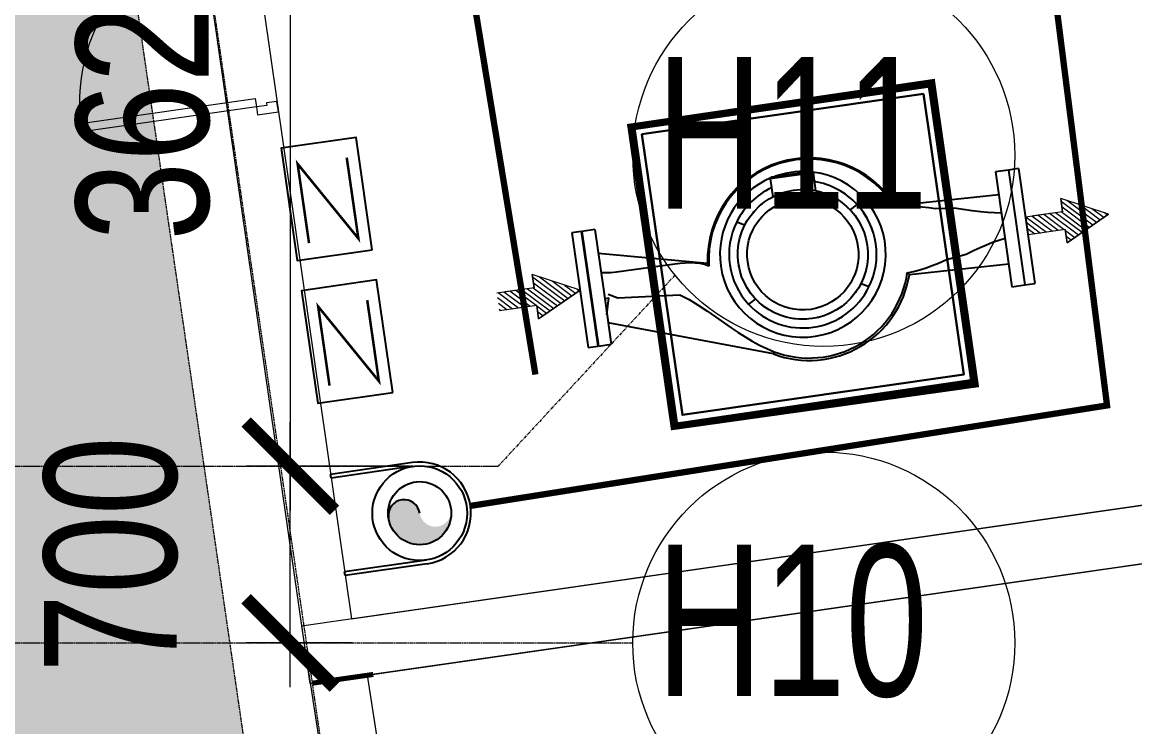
# Model space of a CAD drawing. Header units: millimetres. Extents: x 0 to 147381, y 0 to 170318.
# Drawn here: x 129682 to 134087, y 83667 to 86457 of the extents above; entities that cross this region are included whole.
import ezdxf

# ---------------------------------------------------------------- set-up
doc = ezdxf.new("R2010")
doc.units = ezdxf.units.MM
for name, pattern in [('Center', [29.999999120608162, 12.00000007375544, -5.99999968228424, 5.99999968228424, -5.99999968228424]), ('Demolished', [4.799999999999997, 3.199999999999998, -1.599999999999999]), ('Grid Line', [22.22499999999999, 12.7, -3.174999999999998, 3.174999999999998, -3.174999999999998]), ('Hvac Layout - Dinnig Block-12.04.19$0$Hidden', [7.143750000000001, 4.7625, -2.38125])]:
    doc.linetypes.add(name, pattern=pattern)
for name, color, linetype in [('AC-CHW SUPPLY PIPE', 5, 'Continuous'), ('AC-CHWS PIPE', 6, 'Continuous'), ('AC-PEDESTAL', 8, 'Continuous')]:
    doc.layers.add(name, color=color, linetype=linetype)
for name, color, linetype, lineweight in [('AC-SEC-ZONE-1', 8, 'Continuous', 0), ('AR_GRID_DIM', 6, 'Continuous', 20), ('ARCH NEW DESIGN STEP HATCH', 21, 'Continuous', 35), ('Arch_Dim', 7, 'Continuous', 25), ('CHWS PIPE', 6, 'Continuous', 5), ('EL- WALL', 11, 'Continuous', 18), ('Hvac Layout - Dinnig Block-12.04.19$0$P-Cc rp', 8, 'Continuous', 5), ('MEP-SERVICE TRENCH', 6, 'Continuous', 30), ('S-GRID', 8, 'Continuous', 9), ('S-GRID-IDEN', 1, 'Continuous', 9)]:
    doc.layers.add(name, color=color, linetype=linetype, lineweight=lineweight)
doc.layers.add('ARCH RCC HATCH', color=253, linetype='Center', lineweight=9, true_color=0x9c9c9c)
doc.layers.add('EL-SERVICE TRENCH-D', color=8, linetype='Continuous', lineweight=30, true_color=0x7d7d7d)
doc.styles.add('Arial_1', font='arial.ttf', dxfattribs={"height": 629.9999999999991})
doc.styles.add('GRID_TEXT', font='GOTHIC.TTF', dxfattribs={"width": 0.8})
doc.dimstyles.new('DIM_150_GRID', dxfattribs={"dimscale": 175, "dimtxt": 3, "dimasz": 2, "dimexe": 1, "dimexo": 0.5, "dimgap": 0.5, "dimtad": 1, "dimdec": 0, "dimrnd": 5, "dimzin": 1, "dimdsep": 46, "dimtxsty": 'GRID_TEXT', "dimblk": 'ARCHTICK', "dimcen": 0.09, "dimdle": 1, "dimclrt": 256, "dimazin": 0, "dimtfac": 1, "dimtdec": 0, "dimtmove": 2, "dimatfit": 3, "dimfxl": 1, "dimtvp": 1, "dimtolj": 1, "dimtzin": 0, "dimlwd": 15, "dimlwe": 18, "dimarcsym": 0})

# ---------------------------------------------------------------- blocks, each defined once
blk = doc.blocks.new('_ArchTick')
at = {"color": 0, "linetype": 'ByBlock', "const_width": 0.15}
blk.add_lwpolyline([(-0.5, -0.5), (0.5, 0.5)], dxfattribs=at)
blk = doc.blocks.new('*D36')
at = {"layer": 'AR_GRID_DIM', "color": 0, "lineweight": 15, "transparency": 16777216}
blk.add_line((93048.89880037162, 43960.49999999732), (93048.89880037162, 39985.50000000035), dxfattribs=at)
at = {"layer": 'AR_GRID_DIM', "color": 0, "lineweight": 18, "transparency": 16777216}
for p, q in [((93295.50675448214, 43785.49999999732), (92873.89880037162, 43785.49999999732)), ((93295.50675448222, 40160.50000000035), (92873.89880037162, 40160.50000000035))]:
    blk.add_line(p, q, dxfattribs=at)
at = {"layer": 'Defpoints', "color": 0, "transparency": 16777216}
for p in [(93383.00675448214, 43785.49999999732), (93048.89880037162, 40160.50000000035), (93383.00675448222, 40160.50000000035)]:
    blk.add_point(p, dxfattribs=at)
at = {"layer": 'AR_GRID_DIM', "color": 0, "lineweight": 15, "transparency": 16777216, "xscale": 350, "yscale": 350, "zscale": 350}
for p, rotation in [((93048.89880037162, 43785.49999999732), 90), ((93048.89880037162, 40160.50000000035), 270)]:
    blk.add_blockref('_ArchTick', p, dxfattribs=dict(at, rotation=rotation))
at = {"layer": 'AR_GRID_DIM', "transparency": 16777216, "insert": (92466.94349785634, 41678.3251447319), "char_height": 525, "attachment_point": 5, "rotation": 90, "style": 'GRID_TEXT'}
blk.add_mtext('\\A1;3625', dxfattribs=at)
blk = doc.blocks.new('*D46')
at = {"layer": 'AR_GRID_DIM', "color": 0, "lineweight": 15, "transparency": 16777216}
blk.add_line((93048.89880037162, 39285.49999999697), (93048.89880037162, 40335.49999999685), dxfattribs=at)
at = {"layer": 'AR_GRID_DIM', "color": 0, "lineweight": 18, "transparency": 16777216}
for p, q in [((93521.13712981073, 40160.49999999685), (92873.89880037162, 40160.49999999685)), ((93295.50675448227, 39460.49999999697), (92873.89880037162, 39460.49999999697))]:
    blk.add_line(p, q, dxfattribs=at)
at = {"layer": 'Defpoints', "color": 0, "transparency": 16777216}
for p in [(93048.89880037162, 40160.49999999685), (93608.63712981073, 40160.49999999685), (93383.00675448227, 39460.49999999697)]:
    blk.add_point(p, dxfattribs=at)
at = {"layer": 'AR_GRID_DIM', "color": 0, "lineweight": 15, "transparency": 16777216, "xscale": 350, "yscale": 350, "zscale": 350}
for p, rotation in [((93048.89880037162, 40160.49999999685), 90), ((93048.89880037162, 39460.49999999697), 270)]:
    blk.add_blockref('_ArchTick', p, dxfattribs=dict(at, rotation=rotation))
at = {"layer": 'AR_GRID_DIM', "transparency": 16777216, "insert": (92339.71861112156, 39810.49999999697), "char_height": 525, "attachment_point": 5, "rotation": 90, "style": 'GRID_TEXT'}
blk.add_mtext('\\A1;700', dxfattribs=at)
blk = doc.blocks.new('Grid - M_Grid Head - Circle-24584-5_Level 452_2')
at = {"layer": 'S-GRID-IDEN'}
blk.add_circle((0, 0), 4.000000000000002, dxfattribs=at)
blk = doc.blocks.new('Hvac Layout - Dinnig Block-12.04.19$0$A')
h = blk.add_hatch()
h.set_pattern_fill('ANSI31', color=8, scale=0.04, style=0)
h.set_pattern_definition([(45, (0, 0), (-0.0898025612106915, 0.0898025612106916), [])])
h.paths.add_polyline_path([(-0.2733750000012121, 1.366875000006984), (-0.6834375000040886, 1.366875000006984), (-5.655e-13, 0), (0.6834374999992848, 1.366875000006926), (0.2733749999964659, 1.366875000006925), (0.2733749999964659, 2.505937499925431), (-0.2733750000012121, 2.505937499925431)])
at = {"color": 7}
for p, q in [((-0.683437500004088, 1.366875000006984), (-0.2733750000012121, 1.366875000006984)), ((0.2733749999964659, 1.366875000006925), (0.6834374999992848, 1.366875000006926))]:
    blk.add_line(p, q, dxfattribs=at)
at = {"layer": 'Hvac Layout - Dinnig Block-12.04.19$0$P-Cc rp', "color": 7, "linetype": 'Hvac Layout - Dinnig Block-12.04.19$0$Hidden'}
for p, q in [((-0.2733750000012121, 1.366875000006925), (-0.2733750000012121, 2.505937499925431)), ((0.2733749999964659, 1.366875000006925), (0.2733749999964659, 2.505937499925431)), ((-5.656e-13, -5.42e-14), (0.6834374999993118, 1.366875000006926))]:
    blk.add_line(p, q, dxfattribs=at)
at = {"layer": 'Hvac Layout - Dinnig Block-12.04.19$0$P-Cc rp', "color": 255, "linetype": 'Hvac Layout - Dinnig Block-12.04.19$0$Hidden'}
blk.add_line((-5.656e-13, -5.42e-14), (-0.6834375000040585, 1.366875000006925), dxfattribs=at)
at = {"layer": 'Hvac Layout - Dinnig Block-12.04.19$0$P-Cc rp', "color": 7, "linetype": 'Hvac Layout - Dinnig Block-12.04.19$0$Hidden', "flags": 128}
blk.add_lwpolyline([(-0.2733750000012121, 1.366875000006984), (-0.2733750000012123, 1.366875000006984), (-0.683437500004088, 1.366875000006984), (-5.655e-13, 0), (0.6834374999992848, 1.366875000006926), (0.2733749999964659, 1.366875000006925), (0.2733749999964659, 2.505937499925431), (-0.2733750000012121, 2.505937499925431)], dxfattribs=at)
blk = doc.blocks.new('A$C5B98290A')
at = {"layer": 'AC-CHWS PIPE', "linetype": 'ByBlock'}
h = blk.add_hatch(color=5, dxfattribs=at)
h.set_gradient(color1=(0, 0, 255), one_color=1, tint=1)
h.paths.add_polyline_path([(1.491526518715541, 7.838993495330213), (1.367449626093725, 7.823830215260386, -1)])
h.paths.add_polyline_path([(1.367449626093725, 7.823830215260386), (1.491526518715541, 7.838993495330213, 0.9999964775395447), (1.615603462560098, 7.854156338609755, -0.9999982415589684)])
at = {"layer": 'AC-PEDESTAL', "lineweight": 0, "extrusion": (0.0075916512100809, -0.0621202840892209, 0.9980397973711163)}
h = blk.add_hatch(dxfattribs=at)
h.set_pattern_fill('AR-CONC', color=250, scale=15, angle=-180, style=0)
h.set_pattern_definition([(310, (1194.822829792974, 586.7514265794308), (107.589027390113, 9.412820247389275), [11.24999999999999, -123.7499999999999]), (4.99999999999996, (1194.822829792974, 586.7514265794308), (-20.81270004194998, -112.8288200550017), [8.999999999999995, -98.99999999999996]), (259.5486, (1203.788581792963, 587.5358275789768), (86.77640725710324, -103.415931309143), [9.561028499999958, -105.1713167999997]), (313.8158, (1194.822829792974, 556.7514265794307), (160.0861572938466, 24.82785214935273), [16.87499999999995, -185.6249999999995]), (263.3644, (1208.163341543404, 558.82042262936), (140.1994058323055, -146.117680635066), [14.34154319999997, -157.7569499999994]), (8.815799999999863, (1194.822829792974, 556.7514265794307), (140.1992917700441, -146.1177901387986), [13.49999999999999, -148.4999999999999]), (339, (1209.822829792974, 564.2514265794305), (89.53605781776925, 60.39283359980082), [11.25, -123.75]), (34.00000000000005, (1209.822829792974, 564.2514265794305), (36.49729978823727, -108.7725067570279), [8.999999999999996, -98.99999999999999]), (288.5486, (1217.284164743265, 569.2841674787923), (126.0333942872235, -48.37957450649285), [9.561028499999964, -105.1713167999997]), (322.5, (1194.822829792974, 586.7514265794308), (1.823978297593605, -49.93407807469672), [0, -97.80000000000001, 0, -100.5, 0, -99.375]), (352.5, (1194.822829792974, 586.7514265794308), (39.46043061632231, -59.16175678235402), [0, -57.29999999999999, 0, -95.54999999999997, 0, -37.875]), (32.50000000000003, (1161.372829792788, 586.7514265794308), (80.07336542586135, 3.383230760156977), [0, -37.49999999999998, 0, -116.9999999999999, 0, -155.2499999999999]), (42.50000000000006, (1146.372829792788, 586.7514265794308), (87.47792540135794, -15.01574734984763), [0, -48.75, 0, -77.69999999999997, 0, -110.25])])
h.paths.add_polyline_path([(4.641402198512938, 13.52075281129035), (3.515945194476322, 13.52075281128349), (3.515945194483181, 12.39529580725432), (4.641402198519798, 12.3952958072587)])
at = {"linetype": 'Continuous', "lineweight": 13}
for p, q in [((0.1819745037562348, 9.410105392553406, 73.33943166956834), (0.8754731506055548, 9.494856974057477, 73.33943166956834)), ((0.8754731506055548, 9.494856974057477, 73.33943166956834), (0.8795575642320891, 9.461435352031009, 73.33943166956834)), ((0.8795575642320891, 9.461435352031009, 73.33943166956834), (0.1860589173827692, 9.376683770526938, 73.33943166956834)), ((0.1860589173827692, 9.376683770526938, 73.33943166956834), (0.1819745037562348, 9.410105392553406, 73.33943166956834))]:
    blk.add_line(p, q, dxfattribs=at)
at = {"linetype": 'Continuous', "lineweight": 13, "elevation": 73.33943166956834}
blk.add_lwpolyline([(0.8833898927772645, 9.430076472194251), (0.9659132607680891, 9.440161547313055), (0.960870723208687, 9.481423231308465), (0.9196090392132747, 9.476380693749064), (0.9208192482275013, 9.466477889590413), (0.8795575642320891, 9.461435352031009)], close=True, dxfattribs=at)
at = {"lineweight": 13, "ltscale": 0.5}
blk.add_ellipse((0.9038729693838217, 9.475386134650496, 73.33943166956834), major_axis=(-0.0879132374699373, 0.7194930493719235), ratio=0.9999999852792743, start_param=-0.0084758935588294, end_param=1.539395234262479, dxfattribs=at)
at = {"layer": 'AC-CHW SUPPLY PIPE', "color": 251, "const_width": 0.025, "elevation": 73.33943166956927}
for points in [[(1.55205412744544, 11.24482865817845), (1.961054579587649, 8.378208110574633)], [(3.922792325494807, 11.04415862867608), (4.221051583299408, 8.207864567637442), (1.69253108440898, 7.863557995762676)]]:
    blk.add_lwpolyline(points, dxfattribs=at)
at = {"layer": 'AC-CHWS PIPE', "color": 251, "linetype": 'ByBlock'}
for p, q in [((1.466962004778903, 8.039998059626665, 73.33943166956927), (1.141880550188939, 8.00027026468888, 73.33943166956927)), ((1.468781597213816, 8.025108832400292, 73.33943166956927), (1.143700142623853, 7.985381037462502, 73.33943166956927)), ((1.143700142623853, 7.985381037462502, 73.33943166956927), (1.141880550188939, 8.00027026468888, 73.33943166956927)), ((1.514271438354621, 7.652878158725798, 73.33943166956927), (1.189189984230321, 7.613150364719331, 73.33943166956927)), ((1.516091032652179, 7.637988931965081, 73.33943166956927), (1.191009578062217, 7.598261137492953, 73.33943166956927)), ((1.191009578062217, 7.598261137492953, 73.33943166956927), (1.189189984230321, 7.613150364719331, 73.33943166956927))]:
    blk.add_line(p, q, dxfattribs=at)
at = {"layer": 'AC-CHWS PIPE', "color": 251, "elevation": 73.33943166956927}
for points in [[(1.325924000469964, 8.885720286052674), (1.271336185047399, 9.332397093065085), (0.9735516465734653, 9.29600521642715), (1.028139461064706, 8.849328409414738)], [(1.395139662781725, 8.319347899872808), (1.340551847824823, 8.766024706885217), (1.042767308885228, 8.729632830712942), (1.097355123842131, 8.282956023700535)]]:
    blk.add_lwpolyline(points, close=True, dxfattribs=at)
at = {"layer": 'AC-CHWS PIPE', "color": 251, "const_width": 0.01, "elevation": 73.33943166956927}
for points in [[(1.232473303796719, 9.253097163513303), (1.271776530658822, 8.931489861104636), (1.037556819850574, 9.232298982329665), (1.076010903110724, 8.91763998568058)], [(1.301688966108481, 8.686724776867777), (1.340992192504922, 8.365117474924771), (1.106772482162336, 8.665926596615462), (1.145226564956824, 8.351267599966379)]]:
    blk.add_lwpolyline(points, dxfattribs=at)
at = {"layer": 'AC-CHWS PIPE', "color": 251, "linetype": 'ByBlock'}
for radius in [0.1874999998256234, 0.1249999998837487]:
    blk.add_circle((1.491526518715541, 7.838993495330213, 73.33943166956927), radius, dxfattribs=at)
for centre, radius, start, end in [((1.491526518715541, 7.838993495330213, 73.33943166956927), 0.2024999998116732, 276.9674916290143, 96.96749162901428), ((1.429488073335956, 7.83141185576096, 73.33943166956927), 0.0624999999418743, 6.967492624847456, 186.9674926248474)]:
    blk.add_arc(centre, radius, start, end, dxfattribs=at)
at = {"layer": 'AC-PEDESTAL', "color": 251, "extrusion": (0.0075916512100809, -0.0621202840892209, 0.9980397973711163), "const_width": 0.0320000000024323, "elevation": 72.4456320691409}
blk.add_lwpolyline([(3.478673696456113, 12.35802430922557), (4.678673696547321, 12.35802430923288), (4.678673696540007, 13.55802430931912), (3.478673696448798, 13.55802430931181)], close=True, dxfattribs=at)
at = {"layer": 'AC-PEDESTAL', "color": 251, "lineweight": 30, "extrusion": (0.0075916512100809, -0.0621202840892209, 0.9980397973711163), "elevation": 72.4456320691409}
blk.add_lwpolyline([(4.641402198512938, 13.52075281129035), (3.515945194476322, 13.52075281128349), (3.515945194483181, 12.39529580725433), (4.641402198519799, 12.39529580725871)], close=True, dxfattribs=at)
at = {"layer": 'AC-SEC-ZONE-1', "color": 251, "lineweight": -3, "ltscale": 500, "extrusion": (0.0075916512100809, -0.0621202840892209, 0.9980397973711163)}
for p, q in [((3.076863657879076, 9.153540475411221, 73.13425208137537), (2.906430333539788, 9.132712007351328, 73.1342520813753)), ((2.912899837141873, 9.140966221322026, 73.1347166318904), (2.906430333539788, 9.132712007351328, 73.1342520813753)), ((2.906430333539788, 9.132712007351328, 73.1342520813753), (2.915110301917538, 9.061686338947611, 73.1297652562977)), ((2.912899837141873, 9.140966221322026, 73.1347166318904), (3.068596765829248, 9.159993770768477, 73.13471663189046)), ((3.076863657879076, 9.153540475411221, 73.13425208137537), (3.068596765829248, 9.159993770768477, 73.13471663189046)), ((3.076863657879076, 9.153540475411221, 73.13425208137537), (3.085543626256825, 9.082514807007504, 73.12976525629777)), ((3.850269130091593, 9.147904013343952, 73.36848967112223), (3.799139132789066, 9.141655472925894, 73.36848967112223)), ((3.799139132789066, 9.141655472925894, 73.36848967112223), (3.854820311473292, 8.686032507329392, 73.33970711132486)), ((3.890442699399663, 9.152813580815156, 73.36848967112229), (3.850269130091593, 9.147904013343952, 73.36848967112223)), ((3.850269130091593, 9.147904013343952, 73.36848967112223), (3.905950308775818, 8.692281047747452, 73.3397071113249)), ((3.890442699399663, 9.152813580815156, 73.36848967112229), (3.94612387808389, 8.697190615218656, 73.33970711132494)), ((2.951165362788562, 9.076321691021812, 73.13040193910712), (2.953396697645758, 9.077013833830591, 73.13042804687558)), ((2.951168183148288, 9.076311488321334, 73.13040128261444), (2.951165362788562, 9.076321691021812, 73.13040193910712)), ((2.953396697645758, 9.077013833830591, 73.13042804687558), (2.955628032504185, 9.077705976639526, 73.13045415464406)), ((2.955628032504185, 9.077705976639526, 73.13045415464406), (2.955631495208849, 9.0776959731903, 73.13045350566715)), ((2.996224555909268, 9.086409364921831, 73.13068707351883), (2.998543666501293, 9.086692780862235, 73.13068707351883)), ((2.996225505471673, 9.08639882268586, 73.13068641012299), (2.996224555909268, 9.086409364921831, 73.13068707351883)), ((2.998543666501293, 9.086692780862235, 73.13068707351883), (3.000862777093316, 9.086976196802636, 73.13068707351884)), ((3.000862777093316, 9.086976196802636, 73.13068707351884), (3.000864394270078, 9.086965736155072, 73.13068641012299)), ((3.042359533181278, 9.08829491078545, 73.13045350566719), (3.042360484936249, 9.088305453720904, 73.13045415464406)), ((3.042360484936249, 9.088305453720904, 73.13045415464406), (3.044692833138388, 9.088171033571147, 73.13042804687564)), ((3.044692833138388, 9.088171033571147, 73.13042804687564), (3.047025181341759, 9.088036613421538, 73.13040193910714)), ((3.047025181341759, 9.088036613421538, 73.13040193910714), (3.047024901011116, 9.088026031789118, 73.13040128261444)), ((3.088087480666398, 9.08193881079037, 73.12971005498797), (3.088090303147388, 9.081949015568531, 73.12971066868737)), ((3.088090303147388, 9.081949015568531, 73.12971066868737), (3.090360925371459, 9.08140107970165, 73.1296592922755)), ((3.090360925371459, 9.08140107970165, 73.1296592922755), (3.09263154759538, 9.080853143835997, 73.12960791586376)), ((3.09263154759538, 9.080853143835997, 73.12960791586376), (3.092629378769281, 9.080842781321287, 73.12960728737441)), ((2.86998898763891, 9.033121355872265, 73.12833052434888), (2.871834746440788, 9.0345517924875, 73.12840551812373)), ((2.869995220433923, 9.033112794559557, 73.12832994406298), (2.86998898763891, 9.033121355872265, 73.12833052434888)), ((2.871834746440788, 9.0345517924875, 73.12840551812373), (2.873680505242363, 9.035982229105194, 73.12848051189874)), ((2.873680505242363, 9.035982229105194, 73.12848051189874), (2.873687269384308, 9.035974079578663, 73.12847995320169)), ((2.908631145114343, 9.058366658162255, 73.12960791586369), (2.910702987300351, 9.059445281800464, 73.12965929227543)), ((2.90863574562325, 9.058357122920487, 73.12960728737433), (2.908631145114343, 9.058366658162255, 73.12960791586369)), ((2.910702987300351, 9.059445281800464, 73.12965929227543), (2.912774829484975, 9.060523905439755, 73.1297106686873)), ((2.912774829484975, 9.060523905439755, 73.1297106686873), (2.912780026426336, 9.060514680706332, 73.12971005498788)), ((3.131939614069655, 9.067534812982908, 73.12847995320176), (3.131944216561521, 9.067544351613185, 73.12848051189884)), ((3.131944216561521, 9.067544351613185, 73.12848051189884), (3.13408013314033, 9.066600511139796, 73.12840551812381)), ((3.13408013314033, 9.066600511139796, 73.12840551812381), (3.13621604971884, 9.065656670668872, 73.12833052434895)), ((3.13621604971884, 9.065656670668872, 73.12833052434895), (3.136212062102919, 9.065646860331046, 73.12832994406311)), ((3.172506489741734, 9.045545873706766, 73.12680273679231), (3.172512724316756, 9.045554439607441, 73.12680322252993)), ((3.172512724316756, 9.045554439607441, 73.12680322252993), (3.174445285133438, 9.044245030337986, 73.12670702175346)), ((3.174445285133438, 9.044245030337986, 73.12670702175346), (3.176377845948738, 9.042935621069608, 73.12661082097704)), ((3.176377845948738, 9.042935621069608, 73.12661082097704), (3.176372167709856, 9.042926678222482, 73.12661030754559)), ((3.399148044664713, 9.017638649570943, 73.1233417642587), (3.810008098868138, 9.052717870042184, 73.36287131544985)), ((2.836480881102444, 9.001397188938448, 73.1266108209769), (2.838041232311756, 9.003133463122019, 73.1267070217533)), ((2.836488545853253, 9.001389876723332, 73.12661030754548), (2.836480881102444, 9.001397188938448, 73.1266108209769)), ((2.838041232311756, 9.003133463122019, 73.1267070217533), (2.839601583522148, 9.004869737306976, 73.12680322252979)), ((2.839601583522148, 9.004869737306976, 73.12680322252979), (2.839609697459189, 9.00486292492209, 73.12680273679219)), ((3.208484254921623, 9.016678735560086, 73.12473231287484), (3.208491921194406, 9.01668605341738, 73.12473271004106)), ((3.208491921194406, 9.01668605341738, 73.12473271004106), (3.210159012153899, 9.015053160843307, 73.12461839423524)), ((3.210159012153899, 9.015053160843307, 73.12461839423524), (3.211826103113541, 9.013420268268, 73.12450407842931)), ((3.211826103113541, 9.013420268268, 73.12450407842931), (3.211818916753204, 9.013412480341916, 73.12450364835445)), ((2.208273934233875, 8.947237596585353, 73.36848967112162), (2.15714393693135, 8.940989056167297, 73.3684896711216)), ((2.15714393693135, 8.940989056167297, 73.3684896711216), (2.184984526274695, 8.713177573369196, 73.35409839122293)), ((2.208273934233875, 8.947237596585353, 73.36848967112162), (2.236114523575989, 8.719426113787105, 73.35409839122295)), ((2.809183803615009, 8.964213798188403, 73.12450407842915), (2.810408596262055, 8.966200104660718, 73.1246183942351)), ((2.809192653973149, 8.964207970091948, 73.1245036483543), (2.809183803615009, 8.964213798188403, 73.12450407842915)), ((2.810408596262055, 8.966200104660718, 73.1246183942351), (2.811633388909249, 8.968186411131798, 73.1247327100409)), ((2.811633388909249, 8.968186411131798, 73.1247327100409), (2.81164259185452, 8.968181154842988, 73.12473231287468)), ((3.238716554632429, 8.981861212116222, 73.12233522657768), (3.238725406202582, 8.981867046728542, 73.1223355224073)), ((3.238725406202582, 8.981867046728542, 73.1223355224073), (3.24007344562935, 8.979963153359485, 73.12220676577611)), ((3.24007344562935, 8.979963153359485, 73.12220676577611), (3.241421485057504, 8.97805925998935, 73.12207800914484)), ((3.241421485057504, 8.97805925998935, 73.12207800914484), (3.241413021553892, 8.978052877293935, 73.1220776762494)), ((3.262231697885133, 8.94221236722653, 73.11968852222677), (3.262241450256683, 8.94221653106463, 73.11968870721157)), ((3.262241450256683, 8.94221653106463, 73.11968870721157), (3.263227111055681, 8.940102829599377, 73.11954964809905)), ((2.154221857585596, 8.940631952082414, 73.3684896711216), (2.116970367623279, 8.936079488696093, 73.3684896711216)), ((2.116970367623279, 8.936079488696093, 73.3684896711216), (2.172651546307504, 8.480456523099592, 73.33970711132423)), ((2.154221857585596, 8.940631952082414, 73.3684896711216), (2.209903036271056, 8.485008986486063, 73.33970711132426)), ((2.788975105709146, 8.92276628839706, 73.12207800914466), (2.789824973951319, 8.924938785632591, 73.12220676577594)), ((2.788984857216857, 8.922762131738033, 73.12207767624923), (2.788975105709146, 8.92276628839706, 73.12207800914466)), ((2.789824973951319, 8.924938785632591, 73.12220676577594), (2.790674842191176, 8.927111282866594, 73.12233552240713)), ((2.790674842191176, 8.927111282866594, 73.12233552240713), (2.790684838354458, 8.92710775161493, 73.1223352265775)), ((3.263227111055681, 8.940102829599377, 73.11954964809905), (3.26421277185591, 8.937989128134276, 73.1194105889865)), ((3.26421277185591, 8.937989128134276, 73.1194105889865), (3.264203303231261, 8.937984355815887, 73.11941036397016)), ((3.278273888629615, 8.899006547388755, 73.11687726707763), (3.278284228352289, 8.89900890662343, 73.11687733527205)), ((3.278284228352289, 8.89900890662343, 73.11687733527205), (3.278875830575086, 8.896753333167357, 73.11673244315253)), ((2.164048403088188, 8.88449180843338, 73.36492063370673), (2.161126323742434, 8.884134704348499, 73.36492063370673)), ((2.219654623568866, 8.854112710441196, 73.36260679688907), (2.652158435157791, 8.804624324095785, 73.11576528698741)), ((2.776504311565058, 8.878386816631592, 73.11941058898631), (2.776951939934183, 8.880675678780795, 73.11954964809884)), ((2.776514650798576, 8.878384465009644, 73.11941036396996), (2.776504311565058, 8.878386816631592, 73.11941058898631)), ((2.776951939934183, 8.880675678780795, 73.11954964809884), (2.777399568304541, 8.882964540930146, 73.11968870721137)), ((2.777399568304541, 8.882964540930146, 73.11968870721137), (2.777410036399248, 8.882962848212863, 73.11968852222658)), ((3.278875830575086, 8.896753333167357, 73.11673244315253), (3.279467432796649, 8.89449775971114, 73.11658755103302)), ((3.279467432796649, 8.89449775971114, 73.11658755103302), (3.279457263381031, 8.894494751154157, 73.11658744112782)), ((3.28632751765356, 8.853632423202528, 73.11399181718387), (3.286338112401935, 8.853632902005312, 73.11399176639604)), ((3.286338112401935, 8.853632902005312, 73.11399176639604), (3.286516641464696, 8.851307952545293, 73.11384569822151)), ((2.772172242765334, 8.83250177563076, 73.1165875510328), (2.772203244119309, 8.834833436781317, 73.11673244315234)), ((2.772182837414206, 8.832501304627133, 73.11658744112762), (2.772172242765334, 8.83250177563076, 73.1165875510328)), ((2.772203244119309, 8.834833436781317, 73.11673244315234), (2.772234245474519, 8.837165097932026, 73.11687733527187)), ((2.772234245474519, 8.837165097932026, 73.11687733527187), (2.772244849047702, 8.837165298154371, 73.11687726707741)), ((3.286516641464696, 8.851307952545293, 73.11384569822151), (3.286695170527608, 8.848983003084044, 73.1136996300469)), ((3.286695170527608, 8.848983003084044, 73.1136996300469), (3.286684627173466, 8.848981854988068, 73.11369963878543)), ((2.775344891426478, 8.791184985653452, 73.11399176639586), (2.775355289670883, 8.791187072381094, 73.11399181718369)), ((2.7757315134958, 8.788885467009603, 73.11384569822131), (2.775344891426478, 8.791184985653452, 73.11399176639586)), ((2.776118135565273, 8.786585948364525, 73.1136996300467), (2.7757315134958, 8.788885467009603, 73.11384569822131)), ((2.776128645109173, 8.786587373119932, 73.11369963878523), (2.776118135565273, 8.786585948364525, 73.1136996300467)), ((3.285663679609227, 8.802907739981954, 73.11083964618489), (3.285653101189596, 8.802908489246775, 73.11083977328627)), ((3.285903961776416, 8.805227339658883, 73.11098219566325), (3.285663679609227, 8.802907739981954, 73.11083964618489)), ((3.286144243944837, 8.807546939335962, 73.11112474514162), (3.285903961776416, 8.805227339658883, 73.11098219566325)), ((3.286133734695681, 8.807548356353207, 73.11112491327927), (3.286144243944837, 8.807546939335962, 73.11112474514162)), ((3.843951345394069, 8.774970110214332, 73.34532546699738), (3.449524945072798, 8.741899228407595, 73.10579591580624)), ((2.786631527440298, 8.746502042737491, 73.11112474514144), (2.786641386149495, 8.746505948900397, 73.11112491327907)), ((2.787423346582087, 8.74430857501998, 73.11098219566306), (2.786631527440298, 8.746502042737491, 73.11112474514144)), ((2.78821516572511, 8.742115107302617, 73.1108396461847), (2.787423346582087, 8.74430857501998, 73.11098219566306)), ((2.788225252377949, 8.742118382023088, 73.11083977328606), (2.78821516572511, 8.742115107302617, 73.1108396461847)), ((3.276406113009037, 8.757752867272952, 73.10809952168162), (3.276395839523258, 8.757755489815747, 73.1080997630606)), ((3.277057483540133, 8.759992563323097, 73.10823397080618), (3.276406113009037, 8.757752867272952, 73.10809952168162)), ((3.277708854072611, 8.762232259372166, 73.10836841993066), (3.277057483540133, 8.759992563323097, 73.10823397080618)), ((3.277698768099573, 8.762235526665881, 73.10836870001408), (3.277708854072611, 8.762232259372166, 73.10836841993066)), ((3.449524945072798, 8.741899228407595, 73.10579591580624), (3.449525139053394, 8.741900313258663, 73.10579598185434)), ((2.184984526274695, 8.713177573369196, 73.35409839122293), (2.212825115616809, 8.485366090570945, 73.33970711132426)), ((2.236114523575989, 8.719426113787105, 73.35409839122295), (2.263955112918102, 8.491614630988852, 73.33970711132426)), ((2.805731391748672, 8.704552415731765, 73.10836841993049), (2.805740394053316, 8.704558015782787, 73.1083687000139)), ((2.806902958245418, 8.702535498800781, 73.108233970806), (2.805731391748672, 8.704552415731765, 73.10836841993049)), ((2.808074524741083, 8.700518581868417, 73.10809952168145), (2.806902958245418, 8.702535498800781, 73.108233970806)), ((2.80808386430952, 8.700523601300876, 73.10809976306042), (2.808074524741083, 8.700518581868417, 73.10809952168145)), ((3.236055966141908, 8.677802137145571, 73.10343013090218), (3.234657765467698, 8.675933323523338, 73.10332444715935)), ((3.237454166814733, 8.679670950768884, 73.10353581464508), (3.236055966141908, 8.677802137145571, 73.10343013090218)), ((3.237445875883312, 8.679677547480125, 73.10353628830497), (3.237454166814733, 8.679670950768884, 73.10353581464508)), ((3.259220016535135, 8.71496969971738, 73.10556732639304), (3.259210378180515, 8.714974111247235, 73.10556767429154)), ((3.260261539846301, 8.717057506466732, 73.1056893538583), (3.259220016535135, 8.71496969971738, 73.10556732639304)), ((3.261303063156083, 8.719145313217167, 73.10581138132362), (3.260261539846301, 8.717057506466732, 73.1056893538583)), ((3.26129372462969, 8.719150325773127, 73.10581176435069), (3.261303063156083, 8.719145313217167, 73.10581138132362)), ((3.854820311473292, 8.686032507329392, 73.33970711132486), (3.905950308775818, 8.692281047747452, 73.3397071113249)), ((3.905950308775818, 8.692281047747452, 73.3397071113249), (3.94612387808389, 8.697190615218656, 73.33970711132494)), ((2.241771731330286, 8.673134820482668, 73.35117408314754), (2.257901753536284, 8.675106052655867, 73.35117408314754)), ((2.249447388793178, 8.610327137549458, 73.34720640367075), (2.257901753536284, 8.675106052655867, 73.35117408314754)), ((2.832030598996618, 8.666684400168625, 73.10581138132348), (2.832038455556325, 8.66669151411704, 73.10581176435052)), ((2.833544257736093, 8.664908859390277, 73.10568935385815), (2.832030598996618, 8.666684400168625, 73.10581138132348)), ((2.835057916474183, 8.663133318613006, 73.10556732639292), (2.833544257736093, 8.664908859390277, 73.10568935385815)), ((2.835066208777808, 8.663139921428773, 73.10556767429138), (2.835057916474183, 8.663133318613006, 73.10556732639292)), ((2.864683871023086, 8.634115105222406, 73.10353581464496), (2.864690329322225, 8.634123504420803, 73.10353628830482)), ((2.866490971768189, 8.632638007940157, 73.10343013090204), (2.864683871023086, 8.634115105222406, 73.10353581464496)), ((2.86829807251191, 8.631160910658991, 73.10332444715921), (2.866490971768189, 8.632638007940157, 73.10343013090204)), ((3.203508810767707, 8.641898399941075, 73.10144297196447), (3.203501341659881, 8.641905911134646, 73.1014434962926)), ((3.205218749483376, 8.643488155229344, 73.1015289152225), (3.203508810767707, 8.641898399941075, 73.10144297196447)), ((3.206928688200276, 8.645077910517765, 73.10161485848052), (3.205218749483376, 8.643488155229344, 73.1015289152225)), ((3.206921711340201, 8.645085879360426, 73.10161540754947), (3.206928688200276, 8.645077910517765, 73.10161485848052)), ((3.234657765467698, 8.675933323523338, 73.10332444715935), (3.234649072028861, 8.67593938225111, 73.10332489039563)), ((2.868305051030261, 8.631168884639317, 73.10332489039548), (2.86829807251191, 8.631160910658991, 73.10332444715921)), ((2.902641704800819, 8.607891334832836, 73.1016148584804), (2.902646557262909, 8.607900749323877, 73.10161540754935)), ((2.904684165845297, 8.606760156168916, 73.10152891522239), (2.902641704800819, 8.607891334832836, 73.1016148584804)), ((2.906726626891009, 8.605628977505146, 73.10144297196437), (2.904684165845297, 8.606760156168916, 73.10152891522239)), ((2.906732067325329, 8.605638066359585, 73.1014434962925), (2.906726626891009, 8.605628977505146, 73.10144297196437)), ((2.944684104318541, 8.5888559425555, 73.10011025394142), (2.944687194980674, 8.588866069749718, 73.1001108607719)), ((2.946896279284739, 8.588107039523848, 73.10004681345539), (2.944684104318541, 8.5888559425555, 73.10011025394142)), ((3.125634926792356, 8.593012642419117, 73.09899256288651), (3.125630579468853, 8.593022295370355, 73.09899319677649)), ((3.127795211987993, 8.593901604343031, 73.09903146157134), (3.125634926792356, 8.593012642419117, 73.09899256288651)), ((3.129955497183781, 8.594790566265713, 73.09907036025609), (3.127795211987993, 8.593901604343031, 73.09903146157134)), ((3.129951771750147, 8.594800475127196, 73.0990710053441), (3.129955497183781, 8.594790566265713, 73.09907036025609)), ((3.166774305467311, 8.613958839417755, 73.09998337296929), (3.166768300752381, 8.613967561660576, 73.09998396153689)), ((3.168741023389313, 8.61521844032971, 73.10004681345549), (3.166774305467311, 8.613958839417755, 73.09998337296929)), ((3.170707741310386, 8.61647804123905, 73.10011025394152), (3.168741023389313, 8.61521844032971, 73.10004681345549)), ((3.170702302764433, 8.616487126088185, 73.10011086077198), (3.170707741310386, 8.61647804123905, 73.10011025394152)), ((2.904713023458647, 8.439715181119777, 73.09113143366903), (2.253597870094798, 8.576364950613344, 73.3450609484366)), ((2.949108454252468, 8.587358136489891, 73.09998337296919), (2.946896279284739, 8.588107039523848, 73.10004681345539)), ((2.94911218174421, 8.587368048094925, 73.0999839615368), (2.949108454252468, 8.587358136489891, 73.09998337296919)), ((2.989459792262166, 8.577620741562379, 73.09907036025604), (2.989461021790124, 8.577631255964237, 73.09907100534404)), ((2.991770580027178, 8.577278184521006, 73.09903146157129), (2.989459792262166, 8.577620741562379, 73.09907036025604)), ((2.994081367793576, 8.576935627478562, 73.09899256288645), (2.991770580027178, 8.577278184521006, 73.09903146157129)), ((2.994083262538708, 8.576946043266101, 73.09899319677643), (2.994081367793576, 8.576935627478562, 73.09899256288645)), ((3.035529641180477, 8.574546840456803, 73.09852860046284), (3.035528970055378, 8.574557404123674, 73.09852926307462)), ((3.037864771124767, 8.574621639471022, 73.09851549381511), (3.035529641180477, 8.574546840456803, 73.09852860046284)), ((3.040199901069056, 8.574696438485248, 73.09850238716737), (3.037864771124767, 8.574621639471022, 73.09851549381511)), ((3.040199902167884, 8.574707023685521, 73.09850304600613), (3.040199901069056, 8.574696438485248, 73.09850238716737)), ((3.08141292822356, 8.57973303695017, 73.09850238716737), (3.081410378017274, 8.579743310358268, 73.09850304600614)), ((3.083697347348526, 8.580222787918254, 73.09851549381511), (3.08141292822356, 8.57973303695017, 73.09850238716737)), ((3.085981766473491, 8.580712538886338, 73.09852860046287), (3.083697347348526, 8.580222787918254, 73.09851549381511)), ((3.085979873892955, 8.58072295328049, 73.09852926307468), (3.085981766473491, 8.580712538886338, 73.09852860046287)), ((2.202998570114218, 8.54150623421998, 73.34327614873912), (2.20592064945997, 8.541863338304863, 73.34327614873912)), ((2.172651546307504, 8.480456523099592, 73.33970711132423), (2.209903036271056, 8.485008986486063, 73.33970711132426)), ((2.212825115616809, 8.485366090570945, 73.33970711132426), (2.263955112918102, 8.491614630988852, 73.33970711132426)), ((2.904713023458647, 8.439715181119777, 73.09113143366903), (2.908183270506118, 8.448377285180596, 73.09164418622785))]:
    blk.add_line(p, q, dxfattribs=at)
for points, elevation in [([(4.288979119925611, 13.10656685742356), (4.303437964335058, 13.11409636888588), (4.319319228003305, 13.12349433749681)], 72.4456320691409), ([(4.468493564079412, 13.09695393240854), (4.468398279460965, 13.09717146358173), (4.467979667530864, 13.09812302179796), (4.46794294807703, 13.09820617228785)], 72.44563206914087), ([(4.468493564079412, 13.09695393240854), (4.468685709037117, 13.09551900304003), (4.4684132785998, 13.09378957020993), (4.467748900013847, 13.09144792758288), (4.466881318614019, 13.08888685166679), (4.466872204295182, 13.08886071475314)], 72.44563206914087), ([(4.880024180152504, 13.00831466176961), (4.879119822674413, 13.00840784514923), (4.852912446006027, 13.01260173193733), (4.826705069337636, 13.01803819521413), (4.80049769267048, 13.02446628600412), (4.766178508938224, 13.03396491637682), (4.731859325205965, 13.04417016013003), (4.697540141472462, 13.05451847611959), (4.624460292860722, 13.06218385950584), (4.598195611433736, 13.069350378259), (4.571930930005512, 13.07576543363612), (4.545666248577296, 13.08117642688956), (4.519401567150327, 13.08533075927542), (4.493136885722128, 13.08797583204732), (4.466872204295182, 13.08886071475314)], 72.44563206914087), ([(3.838028164989556, 13.12349433749388), (3.860576771275314, 13.11047555132841), (3.868598960710564, 13.10646948535352)], 72.4456320691409), ([(4.477533119652474, 12.82719979895374), (4.5030718437093, 12.8283394959196), (4.528610567767359, 12.83116630554107), (4.554149291824169, 12.83543630900066), (4.579688015879726, 12.8409055874796), (4.605226739937762, 12.84733022215792), (4.638670307154161, 12.85678120538638), (4.718929041556546, 12.86690444493342), (4.752372608774181, 12.87715218686458), (4.777967175522386, 12.88473788635155), (4.80356174227059, 12.89183016780307), (4.829156309018802, 12.89818350885168), (4.854750875767019, 12.9035523871274), (4.880024180153117, 12.90763932897358)], 72.4456320691409), ([(3.704210685705187, 12.96451777729936), (3.68785276437798, 12.97311256468895), (3.670449580748743, 12.97980227143584), (3.652026612183378, 12.98463333223432), (3.632775915100607, 12.98795578646096), (3.612889545919149, 12.99011967349611), (3.592559561061446, 12.99147503272007), (3.57197801694498, 12.99237190351316), (3.33891631277841, 12.99324667924561), (3.316398911303716, 12.99445613404029), (3.294320765585687, 12.99646617031013), (3.277323212843058, 12.99907067574113)], 72.4456320691409), ([(3.293573239694238, 12.91129702159527), (3.329275849859471, 12.89136832196521), (3.574050975437631, 12.86909184221787), (3.607161247747247, 12.84443838339243), (3.639254420021895, 12.81793117208541), (3.670617571467948, 12.79009343488954), (3.701537781286821, 12.76144839839878), (3.732302128683643, 12.73251928920959), (3.756551783164948, 12.70993083008757), (3.781021694077916, 12.68774380729573), (3.805851111574371, 12.66621201624301), (3.831179285806133, 12.6455892523322), (3.857145466928751, 12.62612931097226), (3.883888905092804, 12.60808598757094), (3.911548850452596, 12.59171307753346)], 72.4456320691409), ([(4.319319228005323, 12.79255428104832), (4.296770621720805, 12.80557306721379), (4.288937726328258, 12.80948460482776)], 72.4456320691409), ([(3.868500336597178, 12.8095505338233), (3.853909428661062, 12.80195224965757), (3.838028164991575, 12.79255428104538)], 72.4456320691409)]:
    blk.add_lwpolyline(points, dxfattribs=dict(at, elevation=elevation))
for radius in [0.2575519792902099, 0.2204368994174952]:
    blk.add_circle((4.078673696498061, 12.9580243092711, 72.4456320691409), radius, dxfattribs=at)
for centre, radius, start, end in [((4.100355157976874, 12.93582884762755, 72.4456320691409), 0.4018546739725212, 23.63780719402097, 174.2930369835525), ((4.100355157976874, 12.93582884762755, 72.4456320691409), 0.3971819452054002, 22.6620006472525, 175.8578497499865), ((4.078673696498061, 12.9580243092711, 72.4456320691409), 0.3285535778026744, 78.48444628282178, 101.5155537178765), ((4.078673696498061, 12.9580243092711, 72.4456320691409), 0.3285535778026744, 104.503887714263, 180.0000000003668), ((4.078673696498061, 12.9580243092711, 72.4456320691409), 0.3285535778026746, 180.0000000003668, 75.4961122864385), ((4.078673696498061, 12.9580243092711, 72.4456320691409), 0.2920455479451478, 34.51276276176456, 72.90462001417778), ((4.078673696498061, 12.9580243092711, 72.4456320691409), 0.2920455479451467, 107.0953799865173, 145.4872372389129), ((4.078673696498061, 12.9580243092711, 72.4456320691409), 0.2920455479451478, 325.4872372389129, 34.51276276176456), ((4.078673696498061, 12.9580243092711, 72.4456320691409), 0.2920455479451478, 3.668637e-10, 34.51276276176456), ((4.078673696498061, 12.9580243092711, 72.4456320691409), 0.2920455479451467, 145.4872372389129, 214.5127627617645), ((4.078673696498061, 12.9580243092711, 72.4456320691409), 0.2920455479451472, 325.4872372389129, 3.668637e-10), ((3.748575194404333, 12.98540224538107, 72.4456320691409), 0.0490343822138784, 191.3054805412228, 205.208579705697), ((4.100355157976874, 12.93582884762755, 72.4456320691409), 0.4018546739725228, 241.2477051876529, 342.9262724001958), ((4.100355157976874, 12.93582884762755, 72.4456320691409), 0.3925092164382784, 241.2477051876529, 343.9333475779546), ((4.138370956031677, 12.56741106728365, 72.44563206914087), 0.4272249505052965, 35.88667896110639, 37.4511049061754), ((4.078673696498061, 12.9580243092711, 72.4456320691409), 0.2920455479451469, 214.5127627617645, 325.4872372389129)]:
    blk.add_arc(centre, radius, start, end, dxfattribs=at)
at = {"layer": 'EL- WALL', "color": 251, "lineweight": 5, "elevation": 73.33943166956927}
for points in [[(0.4803654274437541, 11.77048989059403), (1.042131741298359, 7.173708762507884), (6.048786894185464, 7.785565865226089), (5.487020579865197, 12.3823469937779)], [(0.7060734040569479, 11.56636210018769), (1.212038827827196, 7.426184081006795), (5.792584978742522, 7.985966908745467), (5.286619555437933, 12.12614492839202)]]:
    blk.add_lwpolyline(points, close=True, dxfattribs=at)
for points in [[(1.588057803688567, 2.903601010795681), (1.942903083981941, 1.1371448636e-06), (6.92583103361539, 0.6089584785513579), (6.020886458223682, 8.01386734470725), (1.014231686247508, 7.402010288555175), (1.345445316983383, 4.888831270392983)], [(1.816359283635389, 2.931501447688788), (2.143304127035658, 0.2562030525878072), (6.669629117706787, 0.8093595225363968), (5.82048541377298, 7.757665428798644), (1.270433601690452, 7.201609243638812), (1.573746796464543, 4.916731706354766)]]:
    blk.add_lwpolyline(points, dxfattribs=at)
at = {"layer": 'EL-SERVICE TRENCH-D', "color": 251, "const_width": 0.02, "elevation": 73.33943166956927}
blk.add_lwpolyline([(1.294160420773547, 7.204508954193442), (1.053328181384127, 7.175077155232428)], dxfattribs=at)
at = {"layer": 'CHWS PIPE', "color": 251, "linetype": 'ByBlock', "extrusion": (0.0075916512100809, -0.0621202840892209, 0.9980397973711163), "xscale": 0.1306477557321431, "yscale": 0.1306477557321431, "zscale": 0.1306477557321431, "rotation": 90.00000000034923}
for p in [(5.29940214026957, 12.95802430927885, 72.68563206896245), (3.185340363096822, 12.95802430926573, 72.68563206896245)]:
    blk.add_blockref('Hvac Layout - Dinnig Block-12.04.19$0$A', p, dxfattribs=at)
blk = doc.blocks.new('A$C3C7D33BB')
at = {"layer": 'MEP-SERVICE TRENCH', "linetype": 'Continuous'}
h = blk.add_hatch(dxfattribs=at)
h.set_pattern_fill('DOTS', color=256, scale=100)
h.set_pattern_definition([(0, (-479940.3448704016, 234563.1748054644), (79.375, 158.75), [0, -158.75])])
h.paths.add_polyline_path([(238.9607760184444, 30899.30169626861), (-6667.959605868673, 78252.40472761262), (-11561.41623746103, 77257.44497751398), (-15618.33349101268, 77257.44497409182), (-15618.3334905653, 75607.44497482339), (-9465.497918306617, 75607.44497846276), (-6126.572759774048, 52716.13332231924), (-13537.06242146535, 52692.97784392477), (-13535.12166462658, 51042.97668957908), (-5886.018225833773, 51066.91731858557), (-3199.397540173704, 32652.92843870016), (-24851.03725677261, 32652.92843870021), (-24847.73586350174, 31652.92843870018), (-11717.7581251776, 31652.92843870016), (-11717.7581251776, 31002.92843870016), (-2915.027745707659, 31002.92843870016), (-2973.76583763212, 27330.88241374634), (-13938.33349068159, 27330.88241399615), (-13938.33349073118, 25680.88241387578), (-3002.548384103924, 25680.88241362642), (-3449.383942339919, 65.40492800017819), (-298.9047188866534, 65.40492800020729)])
at = {"layer": 'MEP-SERVICE TRENCH', "linetype": 'Demolished', "lineweight": 9}
for p, q in [((-6416.884557442276, 78609.59277374297), (539.340635230299, 30918.46126429714)), ((-6667.959605868673, 78252.40472761262), (238.9607760184444, 30899.30169626861))]:
    blk.add_line(p, q, dxfattribs=at)
at = {"layer": 'ARCH NEW DESIGN STEP HATCH', "xscale": 1000, "yscale": 1000, "zscale": 1000, "rotation": 1.215674572545349}
blk.add_blockref('A$C5B98290A', (-3022.355962788686, 41978.51214512072, -73339.43166956911), dxfattribs=at)
blk = doc.blocks.new('A$C59E872DE')
at = {"layer": 'S-GRID', "linetype": 'Grid Line'}
blk.add_line((94571.84003850156, 40917.11334423894), (93871.82551056195, 40160.49999999685), dxfattribs=at)
at = {"layer": 'S-GRID', "linetype": 'Grid Line', "ltscale": 0.5}
for p, q in [((-6964.056566455721, 40160.49999999685), (93871.82551056195, 40160.49999999685)), ((-6964.056566455721, 39460.49999999697), (94404.8285988371, 39460.49999999697))]:
    blk.add_line(p, q, dxfattribs=at)
at = {"layer": 'S-GRID-IDEN', "xscale": 188.9999999999998, "yscale": 188.9999999999998, "zscale": 188.9999999999998, "rotation": 180}
for p in [(95160.82859883863, 41391.06321056663), (95160.82859883708, 39460.49999999697)]:
    blk.add_blockref('Grid - M_Grid Head - Circle-24584-5_Level 452_2', p, dxfattribs=at)
at = {"layer": 'S-GRID-IDEN', "char_height": 600, "width": 1772.771568749998, "attachment_point": 1, "style": 'Arial_1'}
for s, insert in [('{\\W0.7;H11}', (94496.98605424898, 41780.70934124813)), ('{\\W0.7;H10}', (94496.98605424742, 39850.14613067848))]:
    blk.add_mtext(s, dxfattribs=dict(at, insert=insert))
at = {"layer": 'AR_GRID_DIM'}
for base, p1, p2, picture, middle in [((93048.89880037162, 40160.50000000035), (93383.00675448214, 43785.49999999732), (93383.00675448222, 40160.50000000035), '*D36', (92466.94349785634, 41678.3251447319)), ((93048.89880037162, 40160.49999999685), (93383.00675448227, 39460.49999999697), (93608.63712981073, 40160.49999999685), '*D46', (92339.71861112156, 39810.49999999697))]:
    dim = blk.add_linear_dim(base=base, p1=p1, p2=p2, angle=90, dimstyle='DIM_150_GRID', dxfattribs=at)
    dim.commit()
    dim.dimension.update_dxf_attribs({"geometry": picture, "text_midpoint": middle, "dimtype": 128})

msp = doc.modelspace()

# ---------------------------------------------------------------- block references
at = {"layer": 'ARCH RCC HATCH', "linetype": 'Continuous'}
msp.add_blockref('A$C59E872DE', (37694.72334154911, 44537.98343223985), dxfattribs=at)

# ---------------------------------------------------------------- next in the draw order: block references
at = {"layer": 'Arch_Dim', "linetype": 'Continuous'}
msp.add_blockref('A$C3C7D33BB', (132953.5568323881, 34665.05499383973), dxfattribs=at)

doc.saveas('drawing.dxf')
